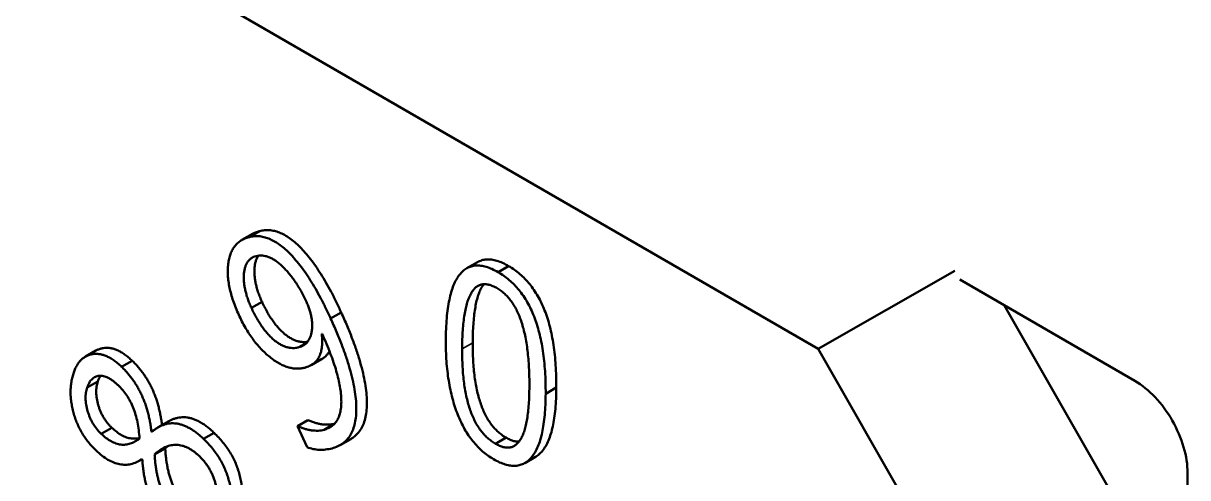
# Model space of a CAD drawing. Header units: millimetres. Extents: x -32 to 1257, y -135 to 348.
# Drawn here: x 321.13 to 327.34, y 278.14 to 280.56 of the extents above; entities that cross this region are included whole.
import ezdxf

# ---------------------------------------------------------------- set-up
doc = ezdxf.new("R2010")
doc.units = ezdxf.units.MM
doc.layers.add('외형선(ISO)', color=7, linetype='Continuous', lineweight=50)
doc.layers.add('좁은 외형선(ISO)', color=7, linetype='Continuous', lineweight=35)

msp = doc.modelspace()

# ---------------------------------------------------------------- linework, layer by layer
at = {"layer": '외형선(ISO)'}
for p, q in [((325.3687, 278.82522), (321.12606, 281.27471)), ((322.29319, 279.40511), (322.34976, 279.43738)), ((322.38772, 279.45247), (322.33115, 279.4202)), ((323.49374, 279.25434), (323.55031, 279.28661)), ((323.7166, 279.26603), (323.66003, 279.23376)), ((325.3687, 278.82522), (326.09766, 279.24105)), ((327.05916, 278.65416), (326.12484, 279.19359)), ((322.34369, 279.04295), (322.40026, 279.07522)), ((322.82311, 279.01905), (322.76655, 278.98678)), ((326.36184, 279.05676), (327.33614, 277.3557)), ((322.72015, 278.90425), (322.72089, 278.90467)), ((321.45745, 278.78309), (321.51402, 278.81536)), ((322.63858, 278.85649), (322.59731, 278.83294)), ((326.21216, 277.35262), (325.3687, 278.82522)), ((321.70756, 278.76117), (321.65099, 278.7289)), ((322.66201, 278.73753), (322.71857, 278.7698)), ((321.52372, 278.65111), (321.46716, 278.61884)), ((323.97103, 278.61802), (323.91446, 278.58576)), ((322.64541, 278.44541), (322.58884, 278.41314)), ((321.54175, 278.37201), (321.59832, 278.40428)), ((321.82601, 278.39333), (321.80998, 278.38418)), ((321.80998, 278.38418), (321.81219, 278.38212)), ((321.84657, 278.40689), (321.90314, 278.43916)), ((322.64042, 278.30023), (322.58884, 278.41314)), ((322.7862, 278.42445), (322.73229, 278.3937)), ((322.14492, 278.37697), (322.08835, 278.3447)), ((322.81718, 278.31172), (322.87375, 278.34398)), ((323.70284, 278.35152), (323.64628, 278.31925)), ((321.82708, 278.26216), (321.88365, 278.29443)), ((321.75005, 278.23061), (321.7595, 278.236)), ((321.76164, 278.234), (321.75944, 278.23606)), ((323.80284, 278.21609), (323.85941, 278.24835)), ((327.30852, 272.005), (327.34031, 278.16329))]:
    msp.add_line(p, q, dxfattribs=at)
msp.add_ellipse((327.05747, 278.32659), major_axis=(-0.1982, 0.34744), ratio=0.5807915, start_param=3.9299978, end_param=5.5007942, dxfattribs=at)
msp.add_ellipse((323.65474, 276.52933), major_axis=(-0.79279, 1.38978), ratio=0.5807915, dxfattribs=at)
for points, knots in [([(322.34976, 279.43738), (322.35456, 279.44011), (322.36675, 279.44608), (322.37992, 279.45009), (322.38772, 279.45247)], [0.000676131844, 0.000676131844, 0.000676131844, 0.000676131844, 0.000711477837, 0.000762807749, 0.000762807749, 0.000762807749, 0.000762807749]), ([(322.38772, 279.45247), (322.39625, 279.45428), (322.41285, 279.4578), (322.43919, 279.4582), (322.46589, 279.45388), (322.49288, 279.44536), (322.52016, 279.43239), (322.54774, 279.41502), (322.57565, 279.39332), (322.60366, 279.3671), (322.63175, 279.33693), (322.65976, 279.30288), (322.68759, 279.26494), (322.71519, 279.22318), (322.74261, 279.17762), (322.76971, 279.1282), (322.79709, 279.0751), (322.81426, 279.03811), (322.82311, 279.01905)], [0, 0, 0, 0, 0.00005420789, 0.00010552841, 0.00015505937, 0.00020312818, 0.00025082678, 0.00029898469, 0.00034840825, 0.00039993022, 0.00045349177, 0.00050965766, 0.00056866984, 0.00063097462, 0.00069695156, 0.00076692046, 0.00084111465, 0.00092000938, 0.00092000938, 0.00092000938, 0.00092000938]), ([(322.2765, 279.00553), (322.2709, 279.01819), (322.2599, 279.04304), (322.24637, 279.08006), (322.23511, 279.11594), (322.22659, 279.15068), (322.2207, 279.1843), (322.21769, 279.21655), (322.2171, 279.24777), (322.21936, 279.27741), (322.224, 279.30533), (322.23147, 279.33048), (322.2416, 279.35272), (322.25416, 279.3723), (322.26956, 279.38874), (322.28748, 279.40243), (322.30806, 279.41316), (322.32335, 279.41782), (322.33115, 279.4202)], [0, 0, 0, 0, 0.00005198308, 0.00010199527, 0.00015028223, 0.00019777379, 0.00024425148, 0.00029048785, 0.00033668963, 0.00038390556, 0.00043078745, 0.00047699788, 0.00052242835, 0.00056815979, 0.00061461455, 0.0006621575, 0.00071147784, 0.00076280775, 0.00076280775, 0.00076280775, 0.00076280775]), ([(322.33115, 279.4202), (322.33968, 279.42201), (322.35629, 279.42553), (322.38262, 279.42593), (322.40932, 279.42161), (322.43631, 279.41309), (322.46359, 279.40012), (322.49117, 279.38275), (322.51908, 279.36106), (322.54709, 279.33483), (322.57519, 279.30466), (322.6032, 279.27061), (322.63102, 279.23267), (322.65863, 279.19091), (322.68605, 279.14535), (322.71315, 279.09593), (322.74052, 279.04283), (322.75769, 279.00584), (322.76655, 278.98678)], [0, 0, 0, 0, 0.00005420789, 0.00010552841, 0.00015505937, 0.00020312818, 0.00025082678, 0.00029898469, 0.00034840825, 0.00039993022, 0.00045349177, 0.00050965766, 0.00056866984, 0.00063097462, 0.00069695156, 0.00076692046, 0.00084111465, 0.00092000938, 0.00092000938, 0.00092000938, 0.00092000938]), ([(322.36933, 279.31938), (322.36451, 279.31795), (322.35505, 279.31516), (322.34275, 279.30777), (322.33186, 279.29889), (322.32268, 279.28784), (322.31521, 279.27474), (322.30975, 279.25933), (322.30568, 279.24226), (322.30342, 279.22331), (322.30285, 279.20308), (322.30372, 279.18209), (322.30631, 279.1604), (322.31079, 279.13801), (322.31636, 279.11515), (322.32388, 279.09156), (322.33291, 279.06737), (322.34007, 279.05116), (322.34369, 279.04295)], [0, 0, 0, 0, 0.00003174589, 0.00006222872, 0.00009201261, 0.00012124219, 0.00015056361, 0.00018000703, 0.00021014242, 0.00024122212, 0.00027266876, 0.00030355611, 0.0003344652, 0.00036539749, 0.00039673422, 0.00042862095, 0.00046159512, 0.00049547155, 0.00049547155, 0.00049547155, 0.00049547155]), ([(322.40026, 279.07522), (322.39664, 279.08343), (322.38948, 279.09964), (322.38044, 279.12383), (322.37292, 279.14742), (322.36736, 279.17028), (322.36288, 279.19267), (322.36029, 279.21436), (322.35942, 279.23535), (322.35998, 279.25558), (322.36224, 279.27453), (322.36632, 279.2916), (322.37178, 279.30701), (322.37716, 279.31646), (322.38042, 279.32105), (322.38088, 279.32167)], [0, 0, 0, 0, 0.0000337551, 0.00006661118, 0.00009838371, 0.0001296082, 0.0001604297, 0.0001912281, 0.00022200483, 0.00025333884, 0.00028430724, 0.00031433469, 0.00034367267, 0.00037288907, 0.0003775604, 0.0003775604, 0.0003775604, 0.0003775604]), ([(322.63726, 279.07524), (322.63274, 279.08491), (322.62383, 279.10393), (322.60929, 279.13149), (322.59401, 279.15757), (322.57815, 279.18215), (322.5616, 279.20521), (322.54449, 279.22685), (322.52661, 279.24678), (322.50839, 279.26524), (322.49, 279.28164), (322.47171, 279.29542), (322.45373, 279.30643), (322.43607, 279.31464), (322.41873, 279.32008), (322.40182, 279.32257), (322.38504, 279.32286), (322.37465, 279.32055), (322.36933, 279.31938)], [0, 0, 0, 0, 0.00003974399, 0.00007818879, 0.00011531144, 0.00015153596, 0.00018666721, 0.00022135632, 0.00025571936, 0.00028987446, 0.00032332446, 0.0003554096, 0.00038656152, 0.00041725123, 0.00044797101, 0.00047921174, 0.00051130785, 0.00054495054, 0.00054495054, 0.00054495054, 0.00054495054]), ([(323.38129, 278.86969), (323.38164, 278.89042), (323.38233, 278.93067), (323.38577, 278.98768), (323.39162, 279.03935), (323.39969, 279.08572), (323.40965, 279.12721), (323.42205, 279.16334), (323.43669, 279.19425), (323.45353, 279.21991), (323.47251, 279.24027), (323.49358, 279.25524), (323.51642, 279.26525), (323.54136, 279.26986), (323.56843, 279.26862), (323.59723, 279.26259), (323.62805, 279.25095), (323.64919, 279.23959), (323.66003, 279.23376)], [0, 0, 0, 0, 0.0000955612, 0.0001855723, 0.0002696794, 0.0003484138, 0.0004220098, 0.0004912695, 0.0005560052, 0.0006170518, 0.0006750636, 0.0007299535, 0.000782974, 0.0008350541, 0.0008870718, 0.0009399968, 0.0009945751, 0.0010520531, 0.0010520531, 0.0010520531, 0.0010520531]), ([(323.55031, 279.28661), (323.55048, 279.28671), (323.5578, 279.29086), (323.57299, 279.29752), (323.59793, 279.30213), (323.625, 279.30089), (323.6538, 279.29486), (323.68461, 279.28322), (323.70575, 279.27186), (323.7166, 279.26603)], [0.00072866624, 0.00072866624, 0.00072866624, 0.00072866624, 0.00072995355, 0.00078297402, 0.00083505411, 0.00088707177, 0.00093999682, 0.00099457507, 0.0010520531, 0.0010520531, 0.0010520531, 0.0010520531]), ([(323.7166, 279.26603), (323.72699, 279.25968), (323.74723, 279.24732), (323.77651, 279.22423), (323.80395, 279.19891), (323.82918, 279.17034), (323.85237, 279.13914), (323.87348, 279.10517), (323.89262, 279.06853), (323.90955, 279.02908), (323.92447, 278.98704), (323.93715, 278.94221), (323.94786, 278.89473), (323.95683, 278.84446), (323.96345, 278.7916), (323.96795, 278.73606), (323.97081, 278.67757), (323.97095, 278.63828), (323.97103, 278.61802)], [0, 0, 0, 0, 0.00005493988, 0.00010698356, 0.00015714569, 0.00020622393, 0.00025469603, 0.00030418726, 0.00035559596, 0.00040914008, 0.00046639707, 0.00052718477, 0.0005927969, 0.00066303542, 0.00073809192, 0.00081889945, 0.00090540187, 0.00099744905, 0.00099744905, 0.00099744905, 0.00099744905]), ([(323.66003, 279.23376), (323.67042, 279.22741), (323.69066, 279.21505), (323.71995, 279.19197), (323.74738, 279.16664), (323.77262, 279.13808), (323.79581, 279.10687), (323.81691, 279.0729), (323.83605, 279.03626), (323.85298, 278.99681), (323.8679, 278.95477), (323.88059, 278.90994), (323.89129, 278.86246), (323.90027, 278.81219), (323.90688, 278.75933), (323.91139, 278.7038), (323.91424, 278.6453), (323.91438, 278.60601), (323.91446, 278.58576)], [0, 0, 0, 0, 0.00005493704, 0.00010697803, 0.00015713757, 0.00020621328, 0.00025468287, 0.00030417154, 0.00035557759, 0.00040911894, 0.00046637297, 0.00052715753, 0.00059276627, 0.00066300116, 0.00073805378, 0.00081885713, 0.00090535508, 0.00099739751, 0.00099739751, 0.00099739751, 0.00099739751]), ([(323.46834, 278.82496), (323.46854, 278.84223), (323.46892, 278.87573), (323.47146, 278.92313), (323.47511, 278.96656), (323.48046, 279.00557), (323.48697, 279.04062), (323.49516, 279.0713), (323.50455, 279.09804), (323.51558, 279.12043), (323.52793, 279.13876), (323.54165, 279.15304), (323.55699, 279.16297), (323.5738, 279.16868), (323.59219, 279.16979), (323.61181, 279.16716), (323.63304, 279.15982), (323.64766, 279.15209), (323.65516, 279.14812)], [0, 0, 0, 0, 0.00007937639, 0.00015403589, 0.00022346924, 0.00028813623, 0.00034815764, 0.00040379517, 0.00045522813, 0.00050287737, 0.00054702857, 0.00058816268, 0.00062707935, 0.00066454776, 0.00070101872, 0.00073764794, 0.00077538195, 0.00081515772, 0.00081515772, 0.00081515772, 0.00081515772]), ([(323.52491, 278.85723), (323.52511, 278.87449), (323.52548, 278.908), (323.52802, 278.9554), (323.53168, 278.99883), (323.53702, 279.03784), (323.54354, 279.07289), (323.55172, 279.10357), (323.56112, 279.13031), (323.57178, 279.15196), (323.5798, 279.16404), (323.58374, 279.16911)], [0, 0, 0, 0, 0.00007937639, 0.00015403589, 0.00022346924, 0.00028813623, 0.00034815764, 0.00040379517, 0.00045522813, 0.00050287737, 0.00054229009, 0.00054229009, 0.00054229009, 0.00054229009]), ([(323.65516, 279.14812), (323.66221, 279.1438), (323.67601, 279.13535), (323.69594, 279.11837), (323.71463, 279.09943), (323.73174, 279.0776), (323.74756, 279.05348), (323.76171, 279.0267), (323.77456, 278.99748), (323.78619, 278.9658), (323.79614, 278.93159), (323.80478, 278.8949), (323.81199, 278.85575), (323.81788, 278.81412), (323.82236, 278.77), (323.82546, 278.72335), (323.82727, 278.6741), (323.82733, 278.6408), (323.82737, 278.6236)], [0, 0, 0, 0, 0.00003716591, 0.00007272272, 0.00010766151, 0.0001423897, 0.00017789238, 0.00021537587, 0.0002551206, 0.00029808852, 0.00034447267, 0.00039479317, 0.0004493457, 0.00050806827, 0.00057143581, 0.00063959526, 0.00071266464, 0.00079073975, 0.00079073975, 0.00079073975, 0.00079073975]), ([(322.6442, 278.86308), (322.64193, 278.86264), (322.63433, 278.86133), (322.621, 278.86073), (322.60416, 278.86228), (322.58731, 278.86593), (322.57031, 278.87246), (322.55333, 278.88106), (322.53625, 278.8918), (322.51925, 278.90533), (322.50252, 278.92063), (322.48631, 278.9379), (322.47044, 278.95639), (322.45535, 278.97704), (322.44059, 278.99908), (322.42657, 279.02303), (322.41279, 279.04843), (322.4045, 279.06617), (322.40026, 279.07522)], [0.00002048915, 0.00002048915, 0.00002048915, 0.00002048915, 0.00003473073, 0.00006786982, 0.00009946735, 0.00013023642, 0.00016011417, 0.00018961496, 0.00021939631, 0.00024961852, 0.00028030266, 0.00031084808, 0.00034197734, 0.00037373824, 0.00040676636, 0.00044084911, 0.00047664363, 0.00051394859, 0.00051394859, 0.00051394859, 0.00051394859]), ([(322.59731, 278.83294), (322.60195, 278.83431), (322.61106, 278.83698), (322.62315, 278.84361), (322.6341, 278.85147), (322.64331, 278.86149), (322.65134, 278.87289), (322.65771, 278.88626), (322.66256, 278.90141), (322.66603, 278.91798), (322.66796, 278.9357), (322.66851, 278.95404), (322.66709, 278.97308), (322.66466, 278.99244), (322.65994, 279.01252), (322.65415, 279.03301), (322.64652, 279.05405), (322.64038, 279.06811), (322.63726, 279.07524)], [0, 0, 0, 0, 0.0000304255, 0.00005979999, 0.00008838583, 0.00011648661, 0.00014431923, 0.00017229263, 0.00020045529, 0.00022946277, 0.00025833451, 0.00028642734, 0.00031401996, 0.0003413329, 0.0003688364, 0.00039657906, 0.00042505226, 0.00045438873, 0.00045438873, 0.00045438873, 0.00045438873]), ([(322.62898, 278.72443), (322.62167, 278.72283), (322.60733, 278.71969), (322.58468, 278.71864), (322.56162, 278.72111), (322.53825, 278.72657), (322.51452, 278.73527), (322.49033, 278.74752), (322.46585, 278.76287), (322.44125, 278.78117), (322.41715, 278.80229), (322.39372, 278.82519), (322.37145, 278.85043), (322.35019, 278.87758), (322.32998, 278.90666), (322.31094, 278.93786), (322.29284, 278.9709), (322.282, 278.99388), (322.2765, 279.00553)], [0, 0, 0, 0, 0.00004629348, 0.0000908084, 0.00013410282, 0.00017620526, 0.00021815027, 0.00026011211, 0.00030291682, 0.00034643072, 0.00039022648, 0.00043334022, 0.00047638433, 0.00051967875, 0.00056363534, 0.00060842682, 0.00065507903, 0.00070308706, 0.00070308706, 0.00070308706, 0.00070308706]), ([(322.34369, 279.04295), (322.34793, 279.0339), (322.35623, 279.01616), (322.37, 278.99076), (322.38402, 278.96681), (322.39878, 278.94477), (322.41387, 278.92413), (322.42975, 278.90564), (322.44595, 278.88836), (322.46269, 278.87307), (322.47969, 278.85953), (322.49676, 278.8488), (322.51374, 278.84019), (322.53075, 278.83366), (322.5476, 278.83001), (322.56444, 278.82846), (322.58122, 278.82922), (322.59187, 278.83168), (322.59731, 278.83294)], [0, 0, 0, 0, 0.00003749905, 0.0000734798, 0.00010773988, 0.00014093983, 0.00017286598, 0.00020415719, 0.00023486154, 0.00026570532, 0.00029608477, 0.00032602107, 0.00035567534, 0.00038570854, 0.0004166377, 0.00044839961, 0.00048171112, 0.00051662255, 0.00051662255, 0.00051662255, 0.00051662255]), ([(322.82311, 279.01905), (322.8338, 278.99518), (322.85461, 278.94871), (322.88193, 278.88034), (322.90558, 278.8155), (322.92479, 278.75411), (322.93991, 278.69622), (322.95105, 278.64174), (322.9581, 278.59076), (322.96075, 278.5435), (322.9595, 278.50017), (322.95383, 278.46133), (322.94392, 278.42708), (322.92968, 278.39746), (322.91111, 278.37262), (322.89189, 278.35541), (322.87874, 278.34683), (322.87375, 278.34398)], [0, 0, 0, 0, 0.0000990373, 0.0001928747, 0.0002812897, 0.0003650327, 0.0004446718, 0.0005201216, 0.0005925197, 0.0006621902, 0.0007292995, 0.000793492, 0.0008563349, 0.0009185804, 0.000981308, 0.0010453876, 0.0010824916, 0.0010824916, 0.0010824916, 0.0010824916]), ([(322.76655, 278.98678), (322.77723, 278.96292), (322.79804, 278.91644), (322.82536, 278.84807), (322.84902, 278.78324), (322.86822, 278.72185), (322.88334, 278.66395), (322.89448, 278.60947), (322.90153, 278.55849), (322.90418, 278.51123), (322.90294, 278.46791), (322.89727, 278.42906), (322.88736, 278.39481), (322.87311, 278.36519), (322.85454, 278.34035), (322.83182, 278.32001), (322.80494, 278.30415), (322.78438, 278.29773), (322.77388, 278.29446)], [0, 0, 0, 0, 0.0000990373, 0.0001928747, 0.0002812897, 0.0003650327, 0.0004446718, 0.0005201216, 0.0005925197, 0.0006621902, 0.0007292995, 0.000793492, 0.0008563349, 0.0009185804, 0.000981308, 0.0010453876, 0.0011123856, 0.0011823328, 0.0011823328, 0.0011823328, 0.0011823328]), ([(322.71873, 278.90481), (322.71998, 278.89266), (322.72242, 278.86896), (322.72113, 278.83648), (322.71586, 278.80785), (322.70661, 278.78298), (322.69318, 278.76218), (322.67554, 278.74561), (322.65424, 278.73231), (322.63758, 278.72712), (322.62898, 278.72443)], [0, 0, 0, 0, 0.00005203863, 0.0001014534, 0.0001495881, 0.000197195, 0.00024551046, 0.00029566648, 0.00034868229, 0.00040536393, 0.00040536393, 0.00040536393, 0.00040536393]), ([(322.72061, 278.9053), (322.7205, 278.90481), (322.72027, 278.90379), (322.71925, 278.90446), (322.71873, 278.90481)], [0, 0, 0, 0, 0.0000023145912, 0.0000047648784, 0.0000047648784, 0.0000047648784, 0.0000047648784]), ([(322.73229, 278.3937), (322.73972, 278.39605), (322.75423, 278.40065), (322.77311, 278.41216), (322.7893, 278.42658), (322.80226, 278.44486), (322.8123, 278.46639), (322.81934, 278.49132), (322.82313, 278.51979), (322.82414, 278.55138), (322.82199, 278.58616), (322.81691, 278.6237), (322.80841, 278.66409), (322.79695, 278.70712), (322.78242, 278.75288), (322.76488, 278.8013), (322.74425, 278.8525), (322.72865, 278.88733), (322.72061, 278.9053)], [0, 0, 0, 0, 0.00004895536, 0.0000955538, 0.00014061905, 0.00018491223, 0.00022934643, 0.00027399525, 0.00032017201, 0.00036857895, 0.00041889234, 0.00047164728, 0.00052681476, 0.00058504296, 0.00064667975, 0.00071201862, 0.00078105313, 0.00085466413, 0.00085466413, 0.00085466413, 0.00085466413]), ([(321.51402, 278.81536), (321.51603, 278.81651), (321.5231, 278.82026), (321.53586, 278.82553), (321.55308, 278.82927), (321.57103, 278.83082), (321.5896, 278.82941), (321.60852, 278.82507), (321.62776, 278.81796), (321.64734, 278.80801), (321.66729, 278.7953), (321.68751, 278.77969), (321.70081, 278.7674), (321.70756, 278.76117)], [0.00021325436, 0.00021325436, 0.00021325436, 0.00021325436, 0.0002280842, 0.0002644521, 0.00030107677, 0.00033737867, 0.00037275611, 0.00040698374, 0.00044089198, 0.00047522972, 0.00050984829, 0.00054581217, 0.00058290437, 0.00058290437, 0.00058290437, 0.00058290437]), ([(323.6363, 278.23655), (323.62614, 278.24278), (323.60631, 278.25495), (323.57749, 278.27756), (323.55064, 278.30331), (323.52543, 278.33159), (323.50246, 278.36324), (323.48104, 278.39737), (323.46199, 278.43468), (323.44463, 278.47454), (323.42941, 278.51688), (323.41611, 278.5614), (323.4053, 278.60791), (323.39607, 278.65652), (323.38936, 278.70702), (323.38431, 278.75968), (323.38156, 278.81433), (323.38138, 278.85088), (323.38129, 278.86969)], [0, 0, 0, 0, 0.00005347997, 0.00010438809, 0.00015363112, 0.00020220001, 0.00025076615, 0.0003004365, 0.00035204424, 0.00040656975, 0.00046382735, 0.00052410945, 0.00058778566, 0.00065514332, 0.00072635595, 0.00080209563, 0.00088222166, 0.00096725762, 0.00096725762, 0.00096725762, 0.00096725762]), ([(323.64628, 278.31925), (323.639, 278.32373), (323.62479, 278.3325), (323.60421, 278.34927), (323.58502, 278.3682), (323.56739, 278.38967), (323.55105, 278.41326), (323.53633, 278.43939), (323.523, 278.46774), (323.51115, 278.4984), (323.50087, 278.53126), (323.49183, 278.56652), (323.48425, 278.60404), (323.47825, 278.6438), (323.47348, 278.68596), (323.47053, 278.73025), (323.46839, 278.77718), (323.46836, 278.80869), (323.46834, 278.82496)], [0, 0, 0, 0, 0.0000383722, 0.00007498712, 0.00011057042, 0.00014564823, 0.00018113329, 0.00021815788, 0.000257234, 0.00029854189, 0.00034326188, 0.00039124299, 0.00044335862, 0.00049921996, 0.00055938947, 0.0006242929, 0.00069351723, 0.00076742907, 0.00076742907, 0.00076742907, 0.00076742907]), ([(323.70284, 278.35152), (323.69557, 278.356), (323.68136, 278.36476), (323.66078, 278.38154), (323.64158, 278.40047), (323.62396, 278.42194), (323.60762, 278.44553), (323.5929, 278.47166), (323.57956, 278.50001), (323.56772, 278.53067), (323.55744, 278.56353), (323.5484, 278.59879), (323.54082, 278.6363), (323.53482, 278.67607), (323.53005, 278.71823), (323.5271, 278.76252), (323.52495, 278.80945), (323.52493, 278.84096), (323.52491, 278.85723)], [0, 0, 0, 0, 0.0000383722, 0.00007498712, 0.00011057042, 0.00014564823, 0.00018113329, 0.00021815788, 0.000257234, 0.00029854189, 0.00034326188, 0.00039124299, 0.00044335862, 0.00049921996, 0.00055938947, 0.0006242929, 0.00069351723, 0.00076742907, 0.00076742907, 0.00076742907, 0.00076742907]), ([(321.39528, 278.69864), (321.39787, 278.70562), (321.40296, 278.71937), (321.41251, 278.73751), (321.42317, 278.75347), (321.43522, 278.76693), (321.44861, 278.77805), (321.46339, 278.78669), (321.47929, 278.79326), (321.49651, 278.797), (321.51446, 278.79855), (321.53303, 278.79714), (321.55196, 278.7928), (321.5712, 278.78569), (321.59077, 278.77574), (321.61072, 278.76303), (321.63095, 278.74742), (321.64424, 278.73513), (321.65099, 278.7289)], [0, 0, 0, 0, 0.00004063925, 0.00007998132, 0.0001178743, 0.00015499044, 0.00019162482, 0.0002280842, 0.0002644521, 0.00030107677, 0.00033737867, 0.00037275611, 0.00040698374, 0.00044089198, 0.00047522972, 0.00050984829, 0.00054581217, 0.00058290437, 0.00058290437, 0.00058290437, 0.00058290437]), ([(321.70756, 278.76117), (321.71302, 278.75581), (321.72382, 278.74522), (321.73927, 278.72811), (321.7539, 278.7104), (321.76767, 278.69188), (321.78072, 278.67279), (321.79278, 278.65289), (321.80393, 278.63231), (321.81446, 278.61112), (321.82384, 278.58912), (321.83268, 278.56652), (321.84036, 278.54311), (321.84735, 278.51904), (321.85362, 278.49424), (321.85864, 278.46891), (321.86311, 278.44337), (321.86528, 278.42649), (321.86633, 278.41816)], [0, 0, 0, 0, 0.0000305623, 0.00006041532, 0.00008972855, 0.00011868097, 0.00014769511, 0.0001764864, 0.0002054805, 0.00023504898, 0.00026499625, 0.00029582667, 0.00032739685, 0.00036039006, 0.00039425304, 0.00042929999, 0.00046579743, 0.00050132427, 0.00050132427, 0.00050132427, 0.00050132427]), ([(322.76042, 278.81195), (322.75714, 278.80596), (322.74871, 278.79347), (322.73427, 278.77991), (322.72326, 278.77247), (322.71857, 278.7698)], [0.0002060952, 0.0002060952, 0.0002060952, 0.0002060952, 0.00024551046, 0.00029566648, 0.00033009996, 0.00033009996, 0.00033009996, 0.00033009996]), ([(321.5152, 278.2821), (321.50801, 278.28924), (321.49392, 278.30323), (321.47421, 278.32617), (321.45621, 278.34997), (321.44025, 278.37505), (321.42578, 278.40094), (321.41324, 278.4279), (321.40257, 278.45582), (321.39383, 278.48442), (321.3868, 278.51332), (321.38189, 278.54182), (321.37884, 278.56974), (321.37834, 278.59673), (321.37914, 278.62349), (321.38252, 278.64932), (321.3877, 278.67467), (321.39272, 278.69055), (321.39528, 278.69864)], [0, 0, 0, 0, 0.00004000507, 0.00007848473, 0.00011560075, 0.00015203213, 0.00018854678, 0.000225219, 0.00026257262, 0.0003014947, 0.00034090116, 0.00038048593, 0.00042001284, 0.00045979836, 0.00050076989, 0.00054264986, 0.00058600164, 0.00063107667, 0.00063107667, 0.00063107667, 0.00063107667]), ([(321.65099, 278.7289), (321.65646, 278.72354), (321.66725, 278.71295), (321.6827, 278.69585), (321.69734, 278.67813), (321.7111, 278.65961), (321.72415, 278.64052), (321.73621, 278.62062), (321.74736, 278.60004), (321.75789, 278.57885), (321.76727, 278.55685), (321.77611, 278.53425), (321.78379, 278.51084), (321.79078, 278.48677), (321.79705, 278.46197), (321.80207, 278.43665), (321.80665, 278.41052), (321.80886, 278.39308), (321.80998, 278.38418)], [0, 0, 0, 0, 0.0000305623, 0.00006041532, 0.00008972855, 0.00011868097, 0.00014769511, 0.0001764864, 0.0002054805, 0.00023504898, 0.00026499625, 0.00029582667, 0.00032739685, 0.00036039006, 0.00039425304, 0.00042929999, 0.00046579743, 0.00050375944, 0.00050375944, 0.00050375944, 0.00050375944]), ([(321.46716, 278.61884), (321.46885, 278.62356), (321.47216, 278.63276), (321.47849, 278.64474), (321.48532, 278.65533), (321.49298, 278.66409), (321.50148, 278.67102), (321.51076, 278.6761), (321.52067, 278.67981), (321.53145, 278.6814), (321.54271, 278.68149), (321.55443, 278.67969), (321.56662, 278.67579), (321.5791, 278.67038), (321.59204, 278.66309), (321.60529, 278.65401), (321.61894, 278.64319), (321.62797, 278.63482), (321.63259, 278.63054)], [0, 0, 0, 0, 0.00002725339, 0.0000531352, 0.00007795113, 0.00010201244, 0.00012487673, 0.00014743382, 0.00016968945, 0.00019193709, 0.00021393565, 0.0002358147, 0.00025722151, 0.00027944516, 0.00030180637, 0.00032515341, 0.00034941885, 0.00037480835, 0.00037480835, 0.00037480835, 0.00037480835]), ([(321.59832, 278.40428), (321.59415, 278.40842), (321.58599, 278.41655), (321.5745, 278.43001), (321.56399, 278.44415), (321.55446, 278.45906), (321.54573, 278.47458), (321.53816, 278.49088), (321.53159, 278.50783), (321.52403, 278.53105), (321.51728, 278.56003), (321.51456, 278.59299), (321.51593, 278.62426), (321.52109, 278.64204), (321.52372, 278.65111)], [0, 0, 0, 0, 0.00002324156, 0.00004557574, 0.00006767126, 0.00008940387, 0.00011126823, 0.00013356281, 0.00015635132, 0.00018002047, 0.0002276871, 0.00027436751, 0.00032200447, 0.00037153659, 0.00037153659, 0.00037153659, 0.00037153659]), ([(321.52372, 278.65111), (321.52542, 278.65583), (321.52873, 278.66503), (321.53386, 278.67474), (321.53703, 278.67995), (321.53795, 278.68137)], [0, 0, 0, 0, 0.00002725339, 0.000053135197, 0.000063167496, 0.000063167496, 0.000063167496, 0.000063167496]), ([(321.63259, 278.63054), (321.64081, 278.62219), (321.65709, 278.60568), (321.67884, 278.57632), (321.6975, 278.54439), (321.71344, 278.5098), (321.72631, 278.47253), (321.73601, 278.43271), (321.74323, 278.39016), (321.7454, 278.36169), (321.74654, 278.34677)], [0, 0, 0, 0, 0.0000461845, 0.00009136818, 0.0001364418, 0.00018308112, 0.00023329556, 0.00028716813, 0.00034605589, 0.00041084846, 0.00041084846, 0.00041084846, 0.00041084846]), ([(321.54175, 278.37201), (321.53758, 278.37615), (321.52942, 278.38428), (321.51793, 278.39774), (321.50742, 278.41189), (321.49789, 278.4268), (321.48916, 278.44231), (321.48159, 278.45861), (321.47503, 278.47556), (321.46747, 278.49879), (321.46071, 278.52776), (321.45799, 278.56072), (321.45936, 278.59199), (321.46453, 278.60977), (321.46716, 278.61884)], [0, 0, 0, 0, 0.00002324156, 0.00004557574, 0.00006767126, 0.00008940387, 0.00011126823, 0.00013356281, 0.00015635132, 0.00018002047, 0.0002276871, 0.00027436751, 0.00032200447, 0.00037153659, 0.00037153659, 0.00037153659, 0.00037153659]), ([(323.91446, 278.58576), (323.91411, 278.56595), (323.91343, 278.52753), (323.90998, 278.47308), (323.90413, 278.42366), (323.89613, 278.379), (323.88594, 278.3392), (323.87355, 278.3042), (323.85872, 278.27441), (323.84192, 278.24927), (323.8229, 278.22937), (323.80196, 278.21451), (323.77901, 278.20506), (323.7543, 278.20043), (323.72738, 278.20176), (323.69871, 278.20806), (323.66815, 278.21911), (323.64709, 278.23064), (323.6363, 278.23655)], [0, 0, 0, 0, 0.0000913661, 0.0001771891, 0.0002580242, 0.0003341063, 0.0004057423, 0.0004730146, 0.0005367759, 0.000597041, 0.0006545684, 0.0007092409, 0.000761874, 0.0008135438, 0.0008651682, 0.0009177223, 0.0009720628, 0.0010292305, 0.0010292305, 0.0010292305, 0.0010292305]), ([(323.82737, 278.6236), (323.82716, 278.6072), (323.82675, 278.57549), (323.8245, 278.53041), (323.82075, 278.48943), (323.81567, 278.45235), (323.80922, 278.41928), (323.80153, 278.39001), (323.79218, 278.365), (323.78171, 278.34365), (323.76974, 278.32642), (323.75632, 278.31309), (323.74134, 278.30412), (323.72518, 278.29864), (323.70732, 278.29792), (323.68828, 278.30066), (323.6677, 278.30773), (323.65355, 278.31534), (323.64628, 278.31925)], [0, 0, 0, 0, 0.00007539475, 0.00014576651, 0.00021184253, 0.0002731331, 0.00033009078, 0.00038290697, 0.00043192029, 0.00047696118, 0.00051920559, 0.00055849039, 0.00059587028, 0.00063161571, 0.00066682721, 0.00070236638, 0.00073882639, 0.00077734484, 0.00077734484, 0.00077734484, 0.00077734484]), ([(323.97103, 278.61802), (323.97068, 278.59821), (323.97, 278.55979), (323.96655, 278.50535), (323.96069, 278.45593), (323.9527, 278.41127), (323.94251, 278.37147), (323.93012, 278.33647), (323.91529, 278.30668), (323.89849, 278.28153), (323.87991, 278.2621), (323.86623, 278.25225), (323.85941, 278.24835)], [0, 0, 0, 0, 0.00009136607, 0.00017718915, 0.00025802417, 0.00033410634, 0.00040574227, 0.0004730146, 0.00053677586, 0.00059704096, 0.00065456836, 0.00070525074, 0.00070525074, 0.00070525074, 0.00070525074]), ([(321.90314, 278.43916), (321.90743, 278.44161), (321.91701, 278.44659), (321.93231, 278.45266), (321.9488, 278.45733), (321.96556, 278.45994), (321.98254, 278.46059), (321.99975, 278.45925), (322.01719, 278.45591), (322.03483, 278.45071), (322.05272, 278.44331), (322.07076, 278.43415), (322.08907, 278.4227), (322.10757, 278.40942), (322.12635, 278.39433), (322.13867, 278.38281), (322.14492, 278.37697)], [0.00009035548, 0.00009035548, 0.00009035548, 0.00009035548, 0.00012206718, 0.00015958298, 0.00019524583, 0.00022988208, 0.00026368543, 0.00029619737, 0.00032831037, 0.00036025766, 0.00039164151, 0.00042335197, 0.00045533275, 0.00048811929, 0.00052162442, 0.00055612778, 0.00055612778, 0.00055612778, 0.00055612778]), ([(322.64541, 278.44541), (322.652, 278.44254), (322.66515, 278.43681), (322.68445, 278.43053), (322.70325, 278.42563), (322.72156, 278.42202), (322.73914, 278.42079), (322.75637, 278.42057), (322.77246, 278.42221), (322.78251, 278.42449), (322.78729, 278.4256)], [0, 0, 0, 0, 0.00003515536, 0.0000701308, 0.00010436127, 0.00013825435, 0.00017188045, 0.00020571498, 0.00023949219, 0.00027028024, 0.00027028024, 0.00027028024, 0.00027028024]), ([(321.74632, 278.3497), (321.74054, 278.34821), (321.72671, 278.34567), (321.70368, 278.34596), (321.67755, 278.352), (321.65115, 278.36357), (321.6244, 278.38094), (321.60714, 278.39639), (321.59832, 278.40428)], [0.00013676005, 0.00013676005, 0.00013676005, 0.00013676005, 0.00017406756, 0.00022343232, 0.00027072002, 0.00031667545, 0.00036271118, 0.00041082807, 0.00041082807, 0.00041082807, 0.00041082807]), ([(321.81219, 278.38212), (321.81731, 278.3864), (321.82736, 278.39481), (321.84327, 278.4053), (321.8594, 278.4139), (321.87574, 278.4204), (321.89223, 278.42506), (321.909, 278.42767), (321.92598, 278.42832), (321.94319, 278.42698), (321.96062, 278.42365), (321.97827, 278.41844), (321.99616, 278.41104), (322.01419, 278.40189), (322.0325, 278.39044), (322.05101, 278.37715), (322.06979, 278.36207), (322.0821, 278.35054), (322.08835, 278.3447)], [0, 0, 0, 0, 0.00004241005, 0.00008319781, 0.00012206718, 0.00015958298, 0.00019524583, 0.00022988208, 0.00026368543, 0.00029619737, 0.00032831037, 0.00036025766, 0.00039164151, 0.00042335197, 0.00045533275, 0.00048811929, 0.00052162442, 0.00055612778, 0.00055612778, 0.00055612778, 0.00055612778]), ([(322.58884, 278.41314), (322.59543, 278.41027), (322.60859, 278.40454), (322.62788, 278.39826), (322.64668, 278.39336), (322.66499, 278.38975), (322.68257, 278.38852), (322.6998, 278.3883), (322.71644, 278.39), (322.72699, 278.39246), (322.73229, 278.3937)], [0, 0, 0, 0, 0.00003515536, 0.0000701308, 0.00010436127, 0.00013825435, 0.00017188045, 0.00020571498, 0.00023949219, 0.00027363301, 0.00027363301, 0.00027363301, 0.00027363301]), ([(321.74654, 278.34677), (321.73851, 278.34099), (321.72311, 278.32992), (321.69807, 278.31899), (321.67285, 278.31337), (321.64711, 278.31369), (321.62099, 278.31973), (321.59458, 278.33131), (321.56783, 278.34868), (321.55057, 278.36412), (321.54175, 278.37201)], [0, 0, 0, 0, 0.00006311179, 0.00012103215, 0.00017406756, 0.00022343232, 0.00027072002, 0.00031667545, 0.00036271118, 0.00041082807, 0.00041082807, 0.00041082807, 0.00041082807]), ([(322.08835, 278.3447), (322.09661, 278.33649), (322.11271, 278.3205), (322.13525, 278.29458), (322.15552, 278.26775), (322.17381, 278.24021), (322.18981, 278.21166), (322.20353, 278.18227), (322.21504, 278.15206), (322.22442, 278.12124), (322.23133, 278.09011), (322.23613, 278.05898), (322.23871, 278.02795), (322.23885, 277.99714), (322.23653, 277.96659), (322.2321, 277.93608), (322.22526, 277.90581), (322.21914, 277.88643), (322.21601, 277.8765)], [0, 0, 0, 0, 0.00004603577, 0.00008971317, 0.00013162801, 0.00017237879, 0.0002124756, 0.00025255043, 0.00029297881, 0.00033472512, 0.00037726185, 0.00042057559, 0.00046506061, 0.00051107628, 0.00055900179, 0.00060912824, 0.00066177215, 0.00071710513, 0.00071710513, 0.00071710513, 0.00071710513]), ([(322.14492, 278.37697), (322.15318, 278.36876), (322.16928, 278.35277), (322.19182, 278.32685), (322.21209, 278.30002), (322.23037, 278.27248), (322.24638, 278.24393), (322.2601, 278.21454), (322.2716, 278.18433), (322.28099, 278.1535), (322.2879, 278.12238), (322.29269, 278.09125), (322.29527, 278.06022), (322.29541, 278.0294), (322.2931, 277.99886), (322.28867, 277.96835), (322.28183, 277.93808), (322.27571, 277.9187), (322.27258, 277.90877)], [0, 0, 0, 0, 0.00004603577, 0.00008971317, 0.00013162801, 0.00017237879, 0.0002124756, 0.00025255043, 0.00029297881, 0.00033472512, 0.00037726185, 0.00042057559, 0.00046506061, 0.00051107628, 0.00055900179, 0.00060912824, 0.00066177215, 0.00071710513, 0.00071710513, 0.00071710513, 0.00071710513]), ([(323.77239, 278.3307), (323.76957, 278.33057), (323.76064, 278.33065), (323.74485, 278.33293), (323.72427, 278.34), (323.71012, 278.34761), (323.70284, 278.35152)], [0.00064992167, 0.00064992167, 0.00064992167, 0.00064992167, 0.00066682721, 0.00070236638, 0.00073882639, 0.00077734484, 0.00077734484, 0.00077734484, 0.00077734484]), ([(321.75944, 278.23606), (321.74983, 278.23043), (321.73135, 278.2196), (321.70148, 278.20978), (321.67125, 278.20616), (321.64059, 278.20872), (321.6095, 278.21762), (321.57804, 278.23284), (321.54622, 278.25394), (321.52565, 278.27261), (321.5152, 278.2821)], [0, 0, 0, 0, 0.00007118958, 0.00013696014, 0.00019799474, 0.00025551928, 0.00031106473, 0.00036545081, 0.00042072735, 0.00047778979, 0.00047778979, 0.00047778979, 0.00047778979]), ([(321.82708, 278.26216), (321.83187, 278.26644), (321.84122, 278.2748), (321.85605, 278.28533), (321.87062, 278.29454), (321.88544, 278.30171), (321.9003, 278.30702), (321.91493, 278.31134), (321.93002, 278.31287), (321.94488, 278.31344), (321.95994, 278.31174), (321.97491, 278.30882), (321.99007, 278.30356), (322.0052, 278.29678), (322.02041, 278.28855), (322.03563, 278.27797), (322.05097, 278.26612), (322.06099, 278.25683), (322.06605, 278.25214)], [0, 0, 0, 0, 0.00004070321, 0.00007953794, 0.00011661352, 0.0001515968, 0.000185237, 0.00021717339, 0.00024794775, 0.0002772905, 0.00030577348, 0.00033343809, 0.00036034625, 0.00038717592, 0.00041384455, 0.00044061394, 0.00046799816, 0.00049598048, 0.00049598048, 0.00049598048, 0.00049598048]), ([(321.9543, 277.93914), (321.94951, 277.94384), (321.94004, 277.95312), (321.92665, 277.96849), (321.91405, 277.98445), (321.90227, 278.00116), (321.89145, 278.01871), (321.88147, 278.03703), (321.87207, 278.05603), (321.86393, 278.07592), (321.85626, 278.09656), (321.8496, 278.118), (321.84381, 278.14019), (321.83851, 278.16321), (321.83456, 278.18687), (321.83098, 278.21143), (321.82865, 278.2366), (321.82761, 278.25349), (321.82708, 278.26216)], [0, 0, 0, 0, 0.00002674788, 0.00005293607, 0.0000786549, 0.0001041104, 0.00012971273, 0.0001554974, 0.00018185711, 0.00020887059, 0.00023681292, 0.000265962, 0.00029620643, 0.0003277677, 0.00036088399, 0.00039551257, 0.00043163953, 0.00046972069, 0.00046972069, 0.00046972069, 0.00046972069]), ([(322.01087, 277.97141), (322.00608, 277.9761), (321.9966, 277.98539), (321.98321, 278.00076), (321.97062, 278.01671), (321.95884, 278.03342), (321.94801, 278.05098), (321.93804, 278.0693), (321.92864, 278.0883), (321.92049, 278.10819), (321.91283, 278.12883), (321.90617, 278.15027), (321.90038, 278.17245), (321.89508, 278.19548), (321.89113, 278.21914), (321.88754, 278.2437), (321.88522, 278.26886), (321.88418, 278.28576), (321.88365, 278.29443)], [0, 0, 0, 0, 0.00002674788, 0.00005293607, 0.0000786549, 0.0001041104, 0.00012971273, 0.0001554974, 0.00018185711, 0.00020887059, 0.00023681292, 0.000265962, 0.00029620643, 0.0003277677, 0.00036088399, 0.00039551257, 0.00043163953, 0.00046972069, 0.00046972069, 0.00046972069, 0.00046972069]), ([(322.77388, 278.29446), (322.76266, 278.29196), (322.74099, 278.28715), (322.70712, 278.28624), (322.67399, 278.2894), (322.65141, 278.29669), (322.64042, 278.30023)], [0, 0, 0, 0, 0.00007198794, 0.00013890907, 0.00020161114, 0.00026106482, 0.00026106482, 0.00026106482, 0.00026106482]), ([(321.92928, 277.84835), (321.92297, 277.85459), (321.91057, 277.86684), (321.89283, 277.88645), (321.87616, 277.90674), (321.86061, 277.92778), (321.84604, 277.94942), (321.83293, 277.97194), (321.82067, 277.99506), (321.80951, 278.0189), (321.79954, 278.04349), (321.79089, 278.06871), (321.78308, 278.0946), (321.77663, 278.12114), (321.77115, 278.14844), (321.76669, 278.17651), (321.76341, 278.20524), (321.76224, 278.2243), (321.76164, 278.234)], [0, 0, 0, 0, 0.000035136, 0.00006902401, 0.00010224859, 0.00013502565, 0.00016716299, 0.00019929346, 0.00023147329, 0.00026413583, 0.00029734183, 0.00033133764, 0.00036619399, 0.00040225139, 0.00043977896, 0.00047891323, 0.00051973033, 0.00056207103, 0.00056207103, 0.00056207103, 0.00056207103]), ([(322.06605, 278.25214), (322.07101, 278.24721), (322.08066, 278.23763), (322.09427, 278.22195), (322.10657, 278.20561), (322.11773, 278.18861), (322.12753, 278.17102), (322.1363, 278.1528), (322.14361, 278.13391), (322.14985, 278.11453), (322.15461, 278.09507), (322.15813, 278.07573), (322.16027, 278.05672), (322.16085, 278.03806), (322.15983, 278.01982), (322.15747, 278.00179), (322.15389, 277.98388), (322.15029, 277.97272), (322.14846, 277.96704)], [0, 0, 0, 0, 0.00002762827, 0.0000537879, 0.00007956731, 0.00010446999, 0.00012924845, 0.00015401445, 0.00017957749, 0.00020574892, 0.00023241591, 0.00025899017, 0.00028599064, 0.00031333343, 0.00034158022, 0.00037093365, 0.00040156432, 0.0004334183, 0.0004334183, 0.0004334183, 0.0004334183])]:
    msp.add_open_spline(points, degree=3, knots=knots, dxfattribs=at)
msp.add_open_spline([(321.88365, 278.29443), (321.8879, 278.29823), (321.89215, 278.30202), (321.89653, 278.30561)], degree=3, dxfattribs=at)
at = {"layer": '좁은 외형선(ISO)'}
msp.add_line((323.46834, 278.82496), (323.52491, 278.85723), dxfattribs=at)

doc.saveas('drawing.dxf')
